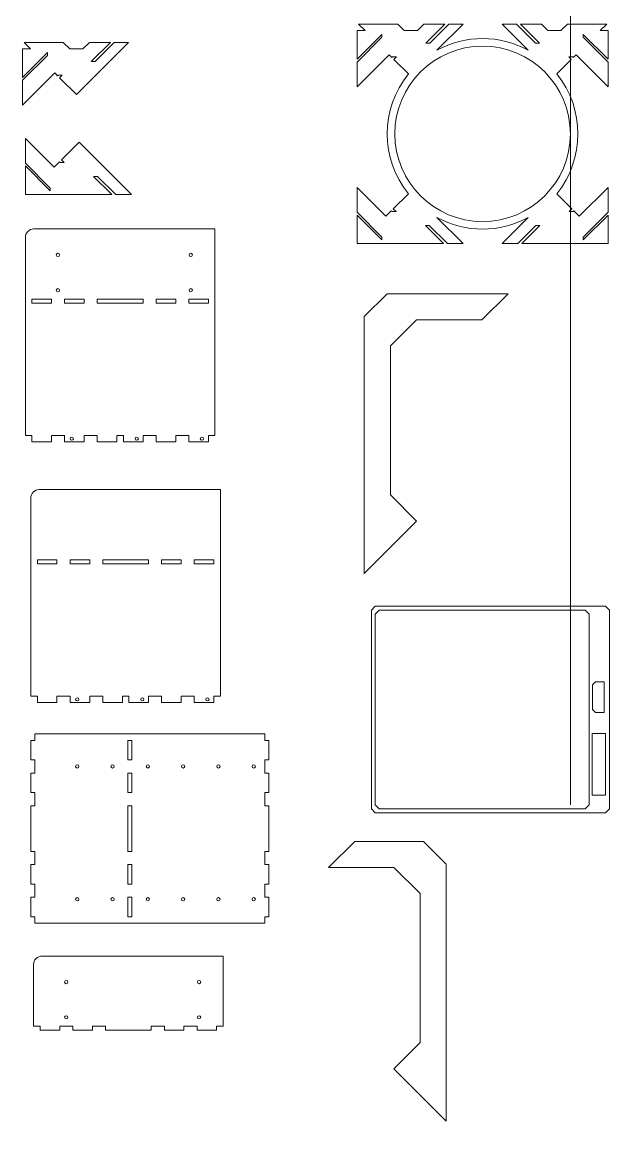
# Model space of a CAD drawing. Header units: millimetres. Extents: x -985 to 637, y -1289 to 2694.
# Drawn here: x -976 to -527, y -289 to 575 of the extents above; entities that cross this region are included whole.
import ezdxf

# ---------------------------------------------------------------- set-up
doc = ezdxf.new("R2010")
doc.units = ezdxf.units.MM
doc.header["$MEASUREMENT"] = 0

msp = doc.modelspace()

# ---------------------------------------------------------------- linework, layer by layer
at = {"color": 1, "lineweight": 0}
for points, knots in [([(-557.1218, 489.8284), (-557.1218, 526.8867), (-587.1634, 556.9283), (-624.2217, 556.9284), (-661.28, 556.9284), (-691.3217, 526.8868), (-691.3218, 489.8286), (-691.3219, 452.7703), (-661.2803, 422.7285), (-624.2221, 422.7284), (-587.1638, 422.7282), (-557.122, 452.7698), (-557.1218, 489.828), (-557.1122, 2268.6216), (-557.1218, -1288.97), (-557.1218, 489.8284)], [0, 0, 0, 0, 0.25, 0.25, 0.25, 0.5, 0.5, 0.5, 0.75, 0.75, 0.75, 1, 1, 1, 1.0004, 1.0004, 1.0004, 1.0004]), ([(-639.122, 405.828), (-639.122, 405.828), (-659.1162, 425.8222), (-659.1162, 425.8222), (-637.3548, 413.9638), (-611.0844, 413.9556), (-589.3274, 425.8222), (-589.3274, 425.8222), (-609.3216, 405.828), (-609.3216, 405.828), (-609.3216, 405.828), (-597.3406, 405.828), (-597.3406, 405.828), (-597.3406, 405.828), (-583.4485, 419.7201), (-583.4485, 419.7201), (-583.4485, 419.7201), (-580.4295, 419.7201), (-580.4295, 419.7201), (-580.4295, 419.7201), (-594.3216, 405.828), (-594.3216, 405.828), (-594.3216, 405.828), (-529.3216, 405.828), (-529.3216, 405.828), (-529.3216, 405.828), (-529.3219, 405.8284), (-529.3219, 405.8284), (-529.3219, 405.8284), (-528.2218, 405.8284), (-528.2218, 405.8284), (-528.2218, 405.8284), (-528.2218, 427.7487), (-528.2218, 427.7487), (-528.2218, 427.7487), (-547.2635, 408.7073), (-547.2635, 408.7073), (-547.2635, 408.7073), (-547.2635, 410.8283), (-547.2635, 410.8283), (-547.2635, 410.8283), (-528.2218, 429.87), (-528.2218, 429.87), (-528.2218, 429.87), (-528.2218, 448.8284), (-528.2218, 448.8284), (-528.2218, 448.8284), (-550.2719, 426.7783), (-550.2719, 426.7783), (-550.2719, 426.7783), (-554.4165, 430.9229), (-554.4165, 430.9229), (-554.4165, 430.9229), (-555.038, 430.3014), (-555.038, 430.3014), (-555.038, 430.3014), (-558.0376, 430.3014), (-558.0376, 430.3014), (-558.0376, 430.3014), (-555.9162, 432.4227), (-555.9162, 432.4227), (-555.9162, 432.4227), (-567.5127, 444.0191), (-567.5127, 444.0191), (-545.9249, 470.766), (-545.9028, 508.9081), (-567.5124, 535.6373), (-567.5124, 535.6373), (-556.4182, 546.7315), (-556.4182, 546.7315), (-556.4182, 546.7315), (-558.362, 548.6753), (-558.362, 548.6753), (-558.362, 548.6753), (-555.3624, 548.6753), (-555.3624, 548.6753), (-555.3624, 548.6753), (-554.9184, 548.2313), (-554.9184, 548.2313), (-554.9184, 548.2313), (-552.7716, 550.3782), (-552.7716, 550.3782), (-552.7716, 550.3782), (-528.2218, 525.8284), (-528.2218, 525.8284), (-528.2218, 525.8284), (-528.2218, 544.7868), (-528.2218, 544.7868), (-528.2218, 544.7868), (-547.2634, 563.8284), (-547.2634, 563.8284), (-547.2634, 563.8284), (-547.2634, 565.9494), (-547.2634, 565.9494), (-547.2634, 565.9494), (-528.2218, 546.9081), (-528.2218, 546.9081), (-528.2218, 546.9081), (-528.2218, 568.8284), (-528.2218, 568.8284), (-528.2218, 568.8284), (-534.3213, 568.8284), (-534.3213, 568.8284), (-534.3213, 568.8284), (-529.3216, 573.8282), (-529.3216, 573.8282), (-529.3216, 573.8282), (-559.3216, 573.8282), (-559.3216, 573.8282), (-559.3216, 573.8282), (-564.3213, 568.8284), (-564.3213, 568.8284), (-564.3213, 568.8284), (-571.2218, 568.8284), (-571.2218, 568.8284), (-571.2218, 568.8284), (-571.2216, 568.8282), (-571.2216, 568.8282), (-571.2216, 568.8282), (-574.3216, 568.8282), (-574.3216, 568.8282), (-574.3216, 568.8282), (-579.3216, 573.8282), (-579.3216, 573.8282), (-579.3216, 573.8282), (-595.3255, 573.8282), (-595.3255, 573.8282), (-595.3255, 573.8282), (-580.7539, 559.2566), (-580.7539, 559.2566), (-580.7539, 559.2566), (-583.7729, 559.2566), (-583.7729, 559.2566), (-583.7729, 559.2566), (-598.3445, 573.8282), (-598.3445, 573.8282), (-598.3445, 573.8282), (-609.3216, 573.8282), (-609.3216, 573.8282), (-609.3216, 573.8282), (-589.3286, 553.8352), (-589.3286, 553.8352), (-611.0894, 565.6928), (-637.3586, 565.7009), (-659.115, 553.8352), (-659.115, 553.8352), (-639.122, 573.8282), (-639.122, 573.8282), (-639.122, 573.8282), (-650.0991, 573.8282), (-650.0991, 573.8282), (-650.0991, 573.8282), (-664.6707, 559.2566), (-664.6707, 559.2566), (-664.6707, 559.2566), (-667.6897, 559.2566), (-667.6897, 559.2566), (-667.6897, 559.2566), (-653.1181, 573.8282), (-653.1181, 573.8282), (-653.1181, 573.8282), (-669.122, 573.8282), (-669.122, 573.8282), (-669.122, 573.8282), (-674.122, 568.8282), (-674.122, 568.8282), (-674.122, 568.8282), (-677.222, 568.8282), (-677.222, 568.8282), (-677.222, 568.8282), (-677.2218, 568.8284), (-677.2218, 568.8284), (-677.2218, 568.8284), (-684.1223, 568.8284), (-684.1223, 568.8284), (-684.1223, 568.8284), (-689.122, 573.8282), (-689.122, 573.8282), (-689.122, 573.8282), (-719.122, 573.8282), (-719.122, 573.8282), (-719.122, 573.8282), (-714.1223, 568.8284), (-714.1223, 568.8284), (-714.1223, 568.8284), (-720.2218, 568.8284), (-720.2218, 568.8284), (-720.2218, 568.8284), (-720.2218, 546.9081), (-720.2218, 546.9081), (-720.2218, 546.9081), (-701.1802, 565.9494), (-701.1802, 565.9494), (-701.1802, 565.9494), (-701.1802, 563.8284), (-701.1802, 563.8284), (-701.1802, 563.8284), (-720.2218, 544.7868), (-720.2218, 544.7868), (-720.2218, 544.7868), (-720.2218, 525.8284), (-720.2218, 525.8284), (-720.2218, 525.8284), (-695.672, 550.3782), (-695.672, 550.3782), (-695.672, 550.3782), (-693.5252, 548.2313), (-693.5252, 548.2313), (-693.5252, 548.2313), (-693.0812, 548.6753), (-693.0812, 548.6753), (-693.0812, 548.6753), (-690.0816, 548.6753), (-690.0816, 548.6753), (-690.0816, 548.6753), (-692.0254, 546.7315), (-692.0254, 546.7315), (-692.0254, 546.7315), (-680.9312, 535.6373), (-680.9312, 535.6373), (-702.5188, 508.8903), (-702.5407, 470.7482), (-680.9309, 444.0191), (-680.9309, 444.0191), (-692.5274, 432.4227), (-692.5274, 432.4227), (-692.5274, 432.4227), (-690.406, 430.3014), (-690.406, 430.3014), (-690.406, 430.3014), (-693.4056, 430.3014), (-693.4056, 430.3014), (-693.4056, 430.3014), (-694.0271, 430.9229), (-694.0271, 430.9229), (-694.0271, 430.9229), (-698.1717, 426.7783), (-698.1717, 426.7783), (-698.1717, 426.7783), (-720.2218, 448.8284), (-720.2218, 448.8284), (-720.2218, 448.8284), (-720.2218, 429.87), (-720.2218, 429.87), (-720.2218, 429.87), (-701.1801, 410.8283), (-701.1801, 410.8283), (-701.1801, 410.8283), (-701.1801, 408.7073), (-701.1801, 408.7073), (-701.1801, 408.7073), (-720.2218, 427.7487), (-720.2218, 427.7487), (-720.2218, 427.7487), (-720.2218, 405.8284), (-720.2218, 405.8284), (-720.2218, 405.8284), (-719.1217, 405.8284), (-719.1217, 405.8284), (-719.1217, 405.8284), (-719.122, 405.828), (-719.122, 405.828), (-719.122, 405.828), (-654.122, 405.828), (-654.122, 405.828), (-654.122, 405.828), (-668.0141, 419.7201), (-668.0141, 419.7201), (-668.0141, 419.7201), (-664.9951, 419.7201), (-664.9951, 419.7201), (-664.9951, 419.7201), (-651.103, 405.828), (-651.103, 405.828), (-651.103, 405.828), (-639.122, 405.828), (-639.122, 405.828)], [0, 0, 0, 0, 0.01086957, 0.01086957, 0.01086957, 0.02173913, 0.02173913, 0.02173913, 0.0326087, 0.0326087, 0.0326087, 0.04347826, 0.04347826, 0.04347826, 0.05434783, 0.05434783, 0.05434783, 0.06521739, 0.06521739, 0.06521739, 0.07608696, 0.07608696, 0.07608696, 0.08695652, 0.08695652, 0.08695652, 0.09782609, 0.09782609, 0.09782609, 0.10869565, 0.10869565, 0.10869565, 0.11956522, 0.11956522, 0.11956522, 0.13043478, 0.13043478, 0.13043478, 0.14130435, 0.14130435, 0.14130435, 0.15217391, 0.15217391, 0.15217391, 0.16304348, 0.16304348, 0.16304348, 0.17391304, 0.17391304, 0.17391304, 0.18478261, 0.18478261, 0.18478261, 0.19565217, 0.19565217, 0.19565217, 0.20652174, 0.20652174, 0.20652174, 0.2173913, 0.2173913, 0.2173913, 0.22826087, 0.22826087, 0.22826087, 0.23913043, 0.23913043, 0.23913043, 0.25, 0.25, 0.25, 0.26086957, 0.26086957, 0.26086957, 0.27173913, 0.27173913, 0.27173913, 0.2826087, 0.2826087, 0.2826087, 0.29347826, 0.29347826, 0.29347826, 0.30434783, 0.30434783, 0.30434783, 0.31521739, 0.31521739, 0.31521739, 0.32608696, 0.32608696, 0.32608696, 0.33695652, 0.33695652, 0.33695652, 0.34782609, 0.34782609, 0.34782609, 0.35869565, 0.35869565, 0.35869565, 0.36956522, 0.36956522, 0.36956522, 0.38043478, 0.38043478, 0.38043478, 0.39130435, 0.39130435, 0.39130435, 0.40217391, 0.40217391, 0.40217391, 0.41304348, 0.41304348, 0.41304348, 0.42391304, 0.42391304, 0.42391304, 0.43478261, 0.43478261, 0.43478261, 0.44565217, 0.44565217, 0.44565217, 0.45652174, 0.45652174, 0.45652174, 0.4673913, 0.4673913, 0.4673913, 0.47826087, 0.47826087, 0.47826087, 0.48913043, 0.48913043, 0.48913043, 0.5, 0.5, 0.5, 0.51086957, 0.51086957, 0.51086957, 0.52173913, 0.52173913, 0.52173913, 0.5326087, 0.5326087, 0.5326087, 0.54347826, 0.54347826, 0.54347826, 0.55434783, 0.55434783, 0.55434783, 0.56521739, 0.56521739, 0.56521739, 0.57608696, 0.57608696, 0.57608696, 0.58695652, 0.58695652, 0.58695652, 0.59782609, 0.59782609, 0.59782609, 0.60869565, 0.60869565, 0.60869565, 0.61956522, 0.61956522, 0.61956522, 0.63043478, 0.63043478, 0.63043478, 0.64130435, 0.64130435, 0.64130435, 0.65217391, 0.65217391, 0.65217391, 0.66304348, 0.66304348, 0.66304348, 0.67391304, 0.67391304, 0.67391304, 0.68478261, 0.68478261, 0.68478261, 0.69565217, 0.69565217, 0.69565217, 0.70652174, 0.70652174, 0.70652174, 0.7173913, 0.7173913, 0.7173913, 0.72826087, 0.72826087, 0.72826087, 0.73913043, 0.73913043, 0.73913043, 0.75, 0.75, 0.75, 0.76086957, 0.76086957, 0.76086957, 0.77173913, 0.77173913, 0.77173913, 0.7826087, 0.7826087, 0.7826087, 0.79347826, 0.79347826, 0.79347826, 0.80434783, 0.80434783, 0.80434783, 0.81521739, 0.81521739, 0.81521739, 0.82608696, 0.82608696, 0.82608696, 0.83695652, 0.83695652, 0.83695652, 0.84782609, 0.84782609, 0.84782609, 0.85869565, 0.85869565, 0.85869565, 0.86956522, 0.86956522, 0.86956522, 0.88043478, 0.88043478, 0.88043478, 0.89130435, 0.89130435, 0.89130435, 0.90217391, 0.90217391, 0.90217391, 0.91304348, 0.91304348, 0.91304348, 0.92391304, 0.92391304, 0.92391304, 0.93478261, 0.93478261, 0.93478261, 0.94565217, 0.94565217, 0.94565217, 0.95652174, 0.95652174, 0.95652174, 0.9673913, 0.9673913, 0.9673913, 0.97826087, 0.97826087, 0.97826087, 0.98913043, 0.98913043, 0.98913043, 1, 1, 1, 1]), ([(-924.8992, 559.8617), (-924.8992, 559.8617), (-929.8992, 554.8617), (-929.8992, 554.8617), (-929.8992, 554.8617), (-932.9992, 554.8617), (-932.9992, 554.8617), (-932.9992, 554.8617), (-932.999, 554.8619), (-932.999, 554.8619), (-932.999, 554.8619), (-939.8994, 554.8619), (-939.8994, 554.8619), (-939.8994, 554.8619), (-944.8992, 559.8617), (-944.8992, 559.8617), (-944.8992, 559.8617), (-974.8992, 559.8617), (-974.8992, 559.8617), (-974.8992, 559.8617), (-969.8994, 554.8619), (-969.8994, 554.8619), (-969.8994, 554.8619), (-975.999, 554.8619), (-975.999, 554.8619), (-975.999, 554.8619), (-975.999, 532.9416), (-975.999, 532.9416), (-975.999, 532.9416), (-956.9574, 551.9829), (-956.9574, 551.9829), (-956.9574, 551.9829), (-956.9574, 549.8619), (-956.9574, 549.8619), (-956.9574, 549.8619), (-975.999, 530.8203), (-975.999, 530.8203), (-975.999, 530.8203), (-975.999, 511.8619), (-975.999, 511.8619), (-975.999, 511.8619), (-951.4492, 536.4117), (-951.4492, 536.4117), (-951.4492, 536.4117), (-949.3023, 534.2648), (-949.3023, 534.2648), (-949.3023, 534.2648), (-948.8584, 534.7088), (-948.8584, 534.7088), (-948.8584, 534.7088), (-945.8588, 534.7088), (-945.8588, 534.7088), (-945.8588, 534.7088), (-947.8026, 532.765), (-947.8026, 532.765), (-947.8026, 532.765), (-934.8992, 519.8617), (-934.8992, 519.8617), (-934.8992, 519.8617), (-894.8992, 559.8617), (-894.8992, 559.8617), (-894.8992, 559.8617), (-905.8763, 559.8617), (-905.8763, 559.8617), (-905.8763, 559.8617), (-920.4478, 545.2901), (-920.4478, 545.2901), (-920.4478, 545.2901), (-923.4668, 545.2901), (-923.4668, 545.2901), (-923.4668, 545.2901), (-908.8953, 559.8617), (-908.8953, 559.8617), (-908.8953, 559.8617), (-924.8992, 559.8617), (-924.8992, 559.8617)], [0, 0, 0, 0, 0.04, 0.04, 0.04, 0.08, 0.08, 0.08, 0.12, 0.12, 0.12, 0.16, 0.16, 0.16, 0.2, 0.2, 0.2, 0.24, 0.24, 0.24, 0.28, 0.28, 0.28, 0.32, 0.32, 0.32, 0.36, 0.36, 0.36, 0.4, 0.4, 0.4, 0.44, 0.44, 0.44, 0.48, 0.48, 0.48, 0.52, 0.52, 0.52, 0.56, 0.56, 0.56, 0.6, 0.6, 0.6, 0.64, 0.64, 0.64, 0.68, 0.68, 0.68, 0.72, 0.72, 0.72, 0.76, 0.76, 0.76, 0.8, 0.8, 0.8, 0.84, 0.84, 0.84, 0.88, 0.88, 0.88, 0.92, 0.92, 0.92, 0.96, 0.96, 0.96, 1, 1, 1, 1]), ([(-954.8578, 446.2572), (-954.8578, 446.2572), (-973.8995, 465.2986), (-973.8995, 465.2986), (-973.8995, 465.2986), (-973.8995, 443.3783), (-973.8995, 443.3783), (-973.8995, 443.3783), (-972.7994, 443.3783), (-972.7994, 443.3783), (-972.7994, 443.3783), (-972.7997, 443.3779), (-972.7997, 443.3779), (-972.7997, 443.3779), (-907.7997, 443.3779), (-907.7997, 443.3779), (-907.7997, 443.3779), (-921.6918, 457.27), (-921.6918, 457.27), (-921.6918, 457.27), (-918.6728, 457.27), (-918.6728, 457.27), (-918.6728, 457.27), (-904.7807, 443.3779), (-904.7807, 443.3779), (-904.7807, 443.3779), (-892.7997, 443.3779), (-892.7997, 443.3779), (-892.7997, 443.3779), (-932.7997, 483.3779), (-932.7997, 483.3779), (-932.7997, 483.3779), (-946.205, 469.9726), (-946.205, 469.9726), (-946.205, 469.9726), (-944.0837, 467.8513), (-944.0837, 467.8513), (-944.0837, 467.8513), (-947.0833, 467.8513), (-947.0833, 467.8513), (-947.0833, 467.8513), (-947.7048, 468.4728), (-947.7048, 468.4728), (-947.7048, 468.4728), (-951.8494, 464.3282), (-951.8494, 464.3282), (-951.8494, 464.3282), (-973.8995, 486.3783), (-973.8995, 486.3783), (-973.8995, 486.3783), (-973.8995, 467.4199), (-973.8995, 467.4199), (-973.8995, 467.4199), (-954.8578, 448.3782), (-954.8578, 448.3782), (-954.8578, 448.3782), (-954.8578, 446.2572), (-954.8578, 446.2572)], [0, 0, 0, 0, 0.05263158, 0.05263158, 0.05263158, 0.10526316, 0.10526316, 0.10526316, 0.15789474, 0.15789474, 0.15789474, 0.21052632, 0.21052632, 0.21052632, 0.26315789, 0.26315789, 0.26315789, 0.31578947, 0.31578947, 0.31578947, 0.36842105, 0.36842105, 0.36842105, 0.42105263, 0.42105263, 0.42105263, 0.47368421, 0.47368421, 0.47368421, 0.52631579, 0.52631579, 0.52631579, 0.57894737, 0.57894737, 0.57894737, 0.63157895, 0.63157895, 0.63157895, 0.68421053, 0.68421053, 0.68421053, 0.73684211, 0.73684211, 0.73684211, 0.78947368, 0.78947368, 0.78947368, 0.84210526, 0.84210526, 0.84210526, 0.89473684, 0.89473684, 0.89473684, 0.94736842, 0.94736842, 0.94736842, 1, 1, 1, 1]), ([(-973.8995, 259.0938), (-973.8995, 259.0938), (-968.8995, 259.0938), (-968.8995, 259.0938), (-968.8995, 259.0938), (-968.8995, 254.0938), (-968.8995, 254.0938), (-968.8995, 254.0938), (-953.8995, 254.0938), (-953.8995, 254.0938), (-953.8995, 254.0938), (-953.8995, 259.0938), (-953.8995, 259.0938), (-953.8995, 259.0938), (-943.8995, 259.0938), (-943.8995, 259.0938), (-943.8995, 259.0938), (-943.8995, 254.0938), (-943.8995, 254.0938), (-943.8995, 254.0938), (-928.8995, 254.0938), (-928.8995, 254.0938), (-928.8995, 254.0938), (-928.8995, 259.0938), (-928.8995, 259.0938), (-928.8995, 259.0938), (-918.8995, 259.0938), (-918.8995, 259.0938), (-918.8995, 259.0938), (-918.8995, 254.0938), (-918.8995, 254.0938), (-918.8995, 254.0938), (-903.8995, 254.0938), (-903.8995, 254.0938), (-903.8995, 254.0938), (-903.8995, 259.0938), (-903.8995, 259.0938), (-903.8995, 259.0938), (-898.8995, 259.0938), (-898.8995, 259.0938), (-898.8995, 259.0938), (-898.8995, 254.0938), (-898.8995, 254.0938), (-898.8995, 254.0938), (-883.8995, 254.0938), (-883.8995, 254.0938), (-883.8995, 254.0938), (-883.8995, 259.0938), (-883.8995, 259.0938), (-883.8995, 259.0938), (-873.8995, 259.0938), (-873.8995, 259.0938), (-873.8995, 259.0938), (-873.8995, 254.0938), (-873.8995, 254.0938), (-873.8995, 254.0938), (-858.8995, 254.0938), (-858.8995, 254.0938), (-858.8995, 254.0938), (-858.8995, 259.0938), (-858.8995, 259.0938), (-858.8995, 259.0938), (-848.8995, 259.0938), (-848.8995, 259.0938), (-848.8995, 259.0938), (-848.8995, 254.0938), (-848.8995, 254.0938), (-848.8995, 254.0938), (-833.8995, 254.0938), (-833.8995, 254.0938), (-833.8995, 254.0938), (-833.8995, 259.0938), (-833.8995, 259.0938), (-833.8995, 259.0938), (-828.8995, 259.0938), (-828.8995, 259.0938), (-828.8995, 259.0938), (-828.8995, 417.0938), (-828.8995, 417.0938), (-828.8995, 417.0938), (-967.3995, 417.0938), (-967.3995, 417.0938), (-969.1245, 417.0927), (-970.7784, 416.4064), (-971.9974, 415.1859), (-973.2164, 413.9654), (-973.9006, 412.3188), (-973.8995, 410.5938), (-973.8995, 410.5938), (-973.8995, 259.0938), (-973.8995, 259.0938)], [0, 0, 0, 0, 0.03333333, 0.03333333, 0.03333333, 0.06666667, 0.06666667, 0.06666667, 0.1, 0.1, 0.1, 0.13333333, 0.13333333, 0.13333333, 0.16666667, 0.16666667, 0.16666667, 0.2, 0.2, 0.2, 0.23333333, 0.23333333, 0.23333333, 0.26666667, 0.26666667, 0.26666667, 0.3, 0.3, 0.3, 0.33333333, 0.33333333, 0.33333333, 0.36666667, 0.36666667, 0.36666667, 0.4, 0.4, 0.4, 0.43333333, 0.43333333, 0.43333333, 0.46666667, 0.46666667, 0.46666667, 0.5, 0.5, 0.5, 0.53333333, 0.53333333, 0.53333333, 0.56666667, 0.56666667, 0.56666667, 0.6, 0.6, 0.6, 0.63333333, 0.63333333, 0.63333333, 0.66666667, 0.66666667, 0.66666667, 0.7, 0.7, 0.7, 0.73333333, 0.73333333, 0.73333333, 0.76666667, 0.76666667, 0.76666667, 0.8, 0.8, 0.8, 0.83333333, 0.83333333, 0.83333333, 0.86666667, 0.86666667, 0.86666667, 0.9, 0.9, 0.9, 0.93333333, 0.93333333, 0.93333333, 0.96666667, 0.96666667, 0.96666667, 1, 1, 1, 1]), ([(-947.7057, 397.2259), (-947.7057, 397.9163), (-948.2653, 398.4759), (-948.9557, 398.4759), (-949.646, 398.4759), (-950.2057, 397.9163), (-950.2057, 397.2259), (-950.2057, 396.5356), (-949.646, 395.9759), (-948.9557, 395.9759), (-948.2653, 395.9759), (-947.7057, 396.5356), (-947.7057, 397.2259)], [0, 0, 0, 0, 0.25, 0.25, 0.25, 0.5, 0.5, 0.5, 0.75, 0.75, 0.75, 1, 1, 1, 1]), ([(-846.1057, 397.2259), (-846.1057, 397.9163), (-846.6653, 398.4759), (-847.3557, 398.4759), (-848.046, 398.4759), (-848.6057, 397.9163), (-848.6057, 397.2259), (-848.6057, 396.5356), (-848.046, 395.9759), (-847.3557, 395.9759), (-846.6653, 395.9759), (-846.1057, 396.5356), (-846.1057, 397.2259)], [0, 0, 0, 0, 0.25, 0.25, 0.25, 0.5, 0.5, 0.5, 0.75, 0.75, 0.75, 1, 1, 1, 1]), ([(-947.7057, 370.2259), (-947.7057, 370.9163), (-948.2653, 371.4759), (-948.9557, 371.4759), (-949.646, 371.4759), (-950.2057, 370.9163), (-950.2057, 370.2259), (-950.2057, 369.5356), (-949.646, 368.9759), (-948.9557, 368.9759), (-948.2653, 368.9759), (-947.7057, 369.5356), (-947.7057, 370.2259)], [0, 0, 0, 0, 0.25, 0.25, 0.25, 0.5, 0.5, 0.5, 0.75, 0.75, 0.75, 1, 1, 1, 1]), ([(-846.1057, 370.2259), (-846.1057, 370.9163), (-846.6653, 371.4759), (-847.3557, 371.4759), (-848.046, 371.4759), (-848.6057, 370.9163), (-848.6057, 370.2259), (-848.6057, 369.5356), (-848.046, 368.9759), (-847.3557, 368.9759), (-846.6653, 368.9759), (-846.1057, 369.5356), (-846.1057, 370.2259)], [0, 0, 0, 0, 0.25, 0.25, 0.25, 0.5, 0.5, 0.5, 0.75, 0.75, 0.75, 1, 1, 1, 1]), ([(-968.8995, 360.3938), (-968.8995, 360.3938), (-968.8995, 363.3938), (-968.8995, 363.3938), (-968.8995, 363.3938), (-953.8995, 363.3938), (-953.8995, 363.3938), (-953.8995, 363.3938), (-953.8995, 360.3938), (-953.8995, 360.3938), (-953.8995, 360.3938), (-968.8995, 360.3938), (-968.8995, 360.3938)], [0, 0, 0, 0, 0.25, 0.25, 0.25, 0.5, 0.5, 0.5, 0.75, 0.75, 0.75, 1, 1, 1, 1]), ([(-943.8995, 360.3938), (-943.8995, 360.3938), (-943.8995, 363.3938), (-943.8995, 363.3938), (-943.8995, 363.3938), (-928.8995, 363.3938), (-928.8995, 363.3938), (-928.8995, 363.3938), (-928.8995, 360.3938), (-928.8995, 360.3938), (-928.8995, 360.3938), (-943.8995, 360.3938), (-943.8995, 360.3938)], [0, 0, 0, 0, 0.25, 0.25, 0.25, 0.5, 0.5, 0.5, 0.75, 0.75, 0.75, 1, 1, 1, 1]), ([(-918.8995, 360.3938), (-918.8995, 360.3938), (-918.8995, 363.3938), (-918.8995, 363.3938), (-918.8995, 363.3938), (-883.8995, 363.3938), (-883.8995, 363.3938), (-883.8995, 363.3938), (-883.8995, 360.3938), (-883.8995, 360.3938), (-883.8995, 360.3938), (-918.8995, 360.3938), (-918.8995, 360.3938)], [0, 0, 0, 0, 0.25, 0.25, 0.25, 0.5, 0.5, 0.5, 0.75, 0.75, 0.75, 1, 1, 1, 1]), ([(-873.8995, 360.3938), (-873.8995, 360.3938), (-873.8995, 363.3938), (-873.8995, 363.3938), (-873.8995, 363.3938), (-858.8995, 363.3938), (-858.8995, 363.3938), (-858.8995, 363.3938), (-858.8995, 360.3938), (-858.8995, 360.3938), (-858.8995, 360.3938), (-873.8995, 360.3938), (-873.8995, 360.3938)], [0, 0, 0, 0, 0.25, 0.25, 0.25, 0.5, 0.5, 0.5, 0.75, 0.75, 0.75, 1, 1, 1, 1]), ([(-848.8995, 360.3938), (-848.8995, 360.3938), (-848.8995, 363.3938), (-848.8995, 363.3938), (-848.8995, 363.3938), (-833.8995, 363.3938), (-833.8995, 363.3938), (-833.8995, 363.3938), (-833.8995, 360.3938), (-833.8995, 360.3938), (-833.8995, 360.3938), (-848.8995, 360.3938), (-848.8995, 360.3938)], [0, 0, 0, 0, 0.25, 0.25, 0.25, 0.5, 0.5, 0.5, 0.75, 0.75, 0.75, 1, 1, 1, 1]), ([(-674.7447, 347.5266), (-674.7447, 347.5266), (-624.7447, 347.5266), (-624.7447, 347.5266), (-624.7447, 347.5266), (-604.7447, 367.5266), (-604.7447, 367.5266), (-604.7447, 367.5266), (-697.2447, 367.5266), (-697.2447, 367.5266), (-697.2447, 367.5266), (-714.7447, 350.0266), (-714.7447, 350.0266), (-714.7447, 350.0266), (-714.7447, 153.5266), (-714.7447, 153.5266), (-714.7447, 153.5266), (-674.7447, 193.5266), (-674.7447, 193.5266), (-674.7447, 193.5266), (-694.7447, 213.5266), (-694.7447, 213.5266), (-694.7447, 213.5266), (-694.7447, 327.5266), (-694.7447, 327.5266), (-694.7447, 327.5266), (-674.7447, 347.5266), (-674.7447, 347.5266)], [0, 0, 0, 0, 0.11111111, 0.11111111, 0.11111111, 0.22222222, 0.22222222, 0.22222222, 0.33333333, 0.33333333, 0.33333333, 0.44444444, 0.44444444, 0.44444444, 0.55555556, 0.55555556, 0.55555556, 0.66666667, 0.66666667, 0.66666667, 0.77777778, 0.77777778, 0.77777778, 0.88888889, 0.88888889, 0.88888889, 1, 1, 1, 1]), ([(-937.1495, 256.5938), (-937.1495, 257.2842), (-937.7091, 257.8438), (-938.3995, 257.8438), (-939.0899, 257.8438), (-939.6495, 257.2842), (-939.6495, 256.5938), (-939.6495, 255.9034), (-939.0899, 255.3438), (-938.3995, 255.3438), (-937.7091, 255.3438), (-937.1495, 255.9034), (-937.1495, 256.5938)], [0, 0, 0, 0, 0.25, 0.25, 0.25, 0.5, 0.5, 0.5, 0.75, 0.75, 0.75, 1, 1, 1, 1]), ([(-887.3995, 256.5938), (-887.3995, 257.2842), (-887.9591, 257.8438), (-888.6495, 257.8438), (-889.3399, 257.8438), (-889.8995, 257.2842), (-889.8995, 256.5938), (-889.8995, 255.9034), (-889.3399, 255.3438), (-888.6495, 255.3438), (-887.9591, 255.3438), (-887.3995, 255.9034), (-887.3995, 256.5938)], [0, 0, 0, 0, 0.25, 0.25, 0.25, 0.5, 0.5, 0.5, 0.75, 0.75, 0.75, 1, 1, 1, 1]), ([(-837.6495, 256.5938), (-837.6495, 257.2842), (-838.2091, 257.8438), (-838.8995, 257.8438), (-839.5899, 257.8438), (-840.1495, 257.2842), (-840.1495, 256.5938), (-840.1495, 255.9034), (-839.5899, 255.3438), (-838.8995, 255.3438), (-838.2091, 255.3438), (-837.6495, 255.9034), (-837.6495, 256.5938)], [0, 0, 0, 0, 0.25, 0.25, 0.25, 0.5, 0.5, 0.5, 0.75, 0.75, 0.75, 1, 1, 1, 1]), ([(-964.7004, 59.6386), (-964.7004, 59.6386), (-964.7004, 54.6386), (-964.7004, 54.6386), (-964.7004, 54.6386), (-949.7004, 54.6386), (-949.7004, 54.6386), (-949.7004, 54.6386), (-949.7004, 59.6386), (-949.7004, 59.6386), (-949.7004, 59.6386), (-939.7004, 59.6386), (-939.7004, 59.6386), (-939.7004, 59.6386), (-939.7004, 54.6386), (-939.7004, 54.6386), (-939.7004, 54.6386), (-924.7004, 54.6386), (-924.7004, 54.6386), (-924.7004, 54.6386), (-924.7004, 59.6386), (-924.7004, 59.6386), (-924.7004, 59.6386), (-914.7004, 59.6386), (-914.7004, 59.6386), (-914.7004, 59.6386), (-914.7004, 54.6386), (-914.7004, 54.6386), (-914.7004, 54.6386), (-899.7004, 54.6386), (-899.7004, 54.6386), (-899.7004, 54.6386), (-899.7004, 59.6386), (-899.7004, 59.6386), (-899.7004, 59.6386), (-894.7004, 59.6386), (-894.7004, 59.6386), (-894.7004, 59.6386), (-894.7004, 54.6386), (-894.7004, 54.6386), (-894.7004, 54.6386), (-879.7004, 54.6386), (-879.7004, 54.6386), (-879.7004, 54.6386), (-879.7004, 59.6386), (-879.7004, 59.6386), (-879.7004, 59.6386), (-869.7004, 59.6386), (-869.7004, 59.6386), (-869.7004, 59.6386), (-869.7004, 54.6386), (-869.7004, 54.6386), (-869.7004, 54.6386), (-854.7004, 54.6386), (-854.7004, 54.6386), (-854.7004, 54.6386), (-854.7004, 59.6386), (-854.7004, 59.6386), (-854.7004, 59.6386), (-844.7004, 59.6386), (-844.7004, 59.6386), (-844.7004, 59.6386), (-844.7004, 54.6386), (-844.7004, 54.6386), (-844.7004, 54.6386), (-829.7004, 54.6386), (-829.7004, 54.6386), (-829.7004, 54.6386), (-829.7004, 59.6386), (-829.7004, 59.6386), (-829.7004, 59.6386), (-824.7004, 59.6386), (-824.7004, 59.6386), (-824.7004, 59.6386), (-824.7004, 217.6386), (-824.7004, 217.6386), (-824.7004, 217.6386), (-963.2004, 217.6386), (-963.2004, 217.6386), (-964.9254, 217.6375), (-966.5793, 216.9512), (-967.7983, 215.7307), (-969.0173, 214.5102), (-969.7015, 212.8636), (-969.7004, 211.1386), (-969.7004, 211.1386), (-969.7004, 59.6386), (-969.7004, 59.6386), (-969.7004, 59.6386), (-964.7004, 59.6386), (-964.7004, 59.6386)], [0, 0, 0, 0, 0.03333333, 0.03333333, 0.03333333, 0.06666667, 0.06666667, 0.06666667, 0.1, 0.1, 0.1, 0.13333333, 0.13333333, 0.13333333, 0.16666667, 0.16666667, 0.16666667, 0.2, 0.2, 0.2, 0.23333333, 0.23333333, 0.23333333, 0.26666667, 0.26666667, 0.26666667, 0.3, 0.3, 0.3, 0.33333333, 0.33333333, 0.33333333, 0.36666667, 0.36666667, 0.36666667, 0.4, 0.4, 0.4, 0.43333333, 0.43333333, 0.43333333, 0.46666667, 0.46666667, 0.46666667, 0.5, 0.5, 0.5, 0.53333333, 0.53333333, 0.53333333, 0.56666667, 0.56666667, 0.56666667, 0.6, 0.6, 0.6, 0.63333333, 0.63333333, 0.63333333, 0.66666667, 0.66666667, 0.66666667, 0.7, 0.7, 0.7, 0.73333333, 0.73333333, 0.73333333, 0.76666667, 0.76666667, 0.76666667, 0.8, 0.8, 0.8, 0.83333333, 0.83333333, 0.83333333, 0.86666667, 0.86666667, 0.86666667, 0.9, 0.9, 0.9, 0.93333333, 0.93333333, 0.93333333, 0.96666667, 0.96666667, 0.96666667, 1, 1, 1, 1]), ([(-964.7004, 160.9386), (-964.7004, 160.9386), (-964.7004, 163.9386), (-964.7004, 163.9386), (-964.7004, 163.9386), (-949.7004, 163.9386), (-949.7004, 163.9386), (-949.7004, 163.9386), (-949.7004, 160.9386), (-949.7004, 160.9386), (-949.7004, 160.9386), (-964.7004, 160.9386), (-964.7004, 160.9386)], [0, 0, 0, 0, 0.25, 0.25, 0.25, 0.5, 0.5, 0.5, 0.75, 0.75, 0.75, 1, 1, 1, 1]), ([(-939.7004, 160.9386), (-939.7004, 160.9386), (-939.7004, 163.9386), (-939.7004, 163.9386), (-939.7004, 163.9386), (-924.7004, 163.9386), (-924.7004, 163.9386), (-924.7004, 163.9386), (-924.7004, 160.9386), (-924.7004, 160.9386), (-924.7004, 160.9386), (-939.7004, 160.9386), (-939.7004, 160.9386)], [0, 0, 0, 0, 0.25, 0.25, 0.25, 0.5, 0.5, 0.5, 0.75, 0.75, 0.75, 1, 1, 1, 1]), ([(-914.7004, 160.9386), (-914.7004, 160.9386), (-914.7004, 163.9386), (-914.7004, 163.9386), (-914.7004, 163.9386), (-879.7004, 163.9386), (-879.7004, 163.9386), (-879.7004, 163.9386), (-879.7004, 160.9386), (-879.7004, 160.9386), (-879.7004, 160.9386), (-914.7004, 160.9386), (-914.7004, 160.9386)], [0, 0, 0, 0, 0.25, 0.25, 0.25, 0.5, 0.5, 0.5, 0.75, 0.75, 0.75, 1, 1, 1, 1]), ([(-854.7004, 163.9386), (-854.7004, 163.9386), (-854.7004, 160.9386), (-854.7004, 160.9386), (-854.7004, 160.9386), (-869.7004, 160.9386), (-869.7004, 160.9386), (-869.7004, 160.9386), (-869.7004, 163.9386), (-869.7004, 163.9386), (-869.7004, 163.9386), (-854.7004, 163.9386), (-854.7004, 163.9386)], [0, 0, 0, 0, 0.25, 0.25, 0.25, 0.5, 0.5, 0.5, 0.75, 0.75, 0.75, 1, 1, 1, 1]), ([(-829.7004, 163.9386), (-829.7004, 163.9386), (-829.7004, 160.9386), (-829.7004, 160.9386), (-829.7004, 160.9386), (-844.7004, 160.9386), (-844.7004, 160.9386), (-844.7004, 160.9386), (-844.7004, 163.9386), (-844.7004, 163.9386), (-844.7004, 163.9386), (-829.7004, 163.9386), (-829.7004, 163.9386)], [0, 0, 0, 0, 0.25, 0.25, 0.25, 0.5, 0.5, 0.5, 0.75, 0.75, 0.75, 1, 1, 1, 1]), ([(-530.2677, 128.3629), (-530.2677, 128.3629), (-706.2677, 128.3629), (-706.2677, 128.3629), (-706.2677, 128.3629), (-709.2677, 125.3629), (-709.2677, 125.3629), (-709.2677, 125.3629), (-709.2677, -26.6371), (-709.2677, -26.6371), (-709.2677, -26.6371), (-706.2677, -29.6371), (-706.2677, -29.6371), (-706.2677, -29.6371), (-530.2677, -29.6371), (-530.2677, -29.6371), (-530.2677, -29.6371), (-527.2677, -26.6371), (-527.2677, -26.6371), (-527.2677, -26.6371), (-527.2677, 125.3629), (-527.2677, 125.3629), (-527.2677, 125.3629), (-530.2677, 128.3629), (-530.2677, 128.3629)], [0, 0, 0, 0, 0.125, 0.125, 0.125, 0.25, 0.25, 0.25, 0.375, 0.375, 0.375, 0.5, 0.5, 0.5, 0.625, 0.625, 0.625, 0.75, 0.75, 0.75, 0.875, 0.875, 0.875, 1, 1, 1, 1]), ([(-706.2677, -23.6371), (-706.2677, -23.6371), (-706.2677, 122.3629), (-706.2677, 122.3629), (-706.2677, 122.3629), (-703.2677, 125.3629), (-703.2677, 125.3629), (-703.2677, 125.3629), (-545.8005, 125.3629), (-545.8005, 125.3629), (-545.8005, 125.3629), (-542.8005, 122.3629), (-542.8005, 122.3629), (-542.8005, 122.3629), (-542.8005, -23.6371), (-542.8005, -23.6371), (-542.8005, -23.6371), (-545.8005, -26.6371), (-545.8005, -26.6371), (-545.8005, -26.6371), (-703.2677, -26.6371), (-703.2677, -26.6371), (-703.2677, -26.6371), (-706.2677, -23.6371), (-706.2677, -23.6371)], [0, 0, 0, 0, 0.125, 0.125, 0.125, 0.25, 0.25, 0.25, 0.375, 0.375, 0.375, 0.5, 0.5, 0.5, 0.625, 0.625, 0.625, 0.75, 0.75, 0.75, 0.875, 0.875, 0.875, 1, 1, 1, 1]), ([(-537.8457, 47.0532), (-537.8457, 47.0532), (-540.0908, 49.2982), (-540.0908, 49.2982), (-540.0908, 49.2982), (-540.0908, 68.2481), (-540.0908, 68.2481), (-540.0908, 68.2481), (-537.8457, 70.4932), (-537.8457, 70.4932), (-537.8457, 70.4932), (-531.3908, 70.4932), (-531.3908, 70.4932), (-531.3908, 70.4932), (-531.3908, 47.0532), (-531.3908, 47.0532), (-531.3908, 47.0532), (-537.8457, 47.0532), (-537.8457, 47.0532)], [0, 0, 0, 0, 0.16666667, 0.16666667, 0.16666667, 0.33333333, 0.33333333, 0.33333333, 0.5, 0.5, 0.5, 0.66666667, 0.66666667, 0.66666667, 0.83333333, 0.83333333, 0.83333333, 1, 1, 1, 1]), ([(-932.9504, 57.1386), (-932.9504, 57.829), (-933.51, 58.3886), (-934.2004, 58.3886), (-934.8908, 58.3886), (-935.4504, 57.829), (-935.4504, 57.1386), (-935.4504, 56.4482), (-934.8908, 55.8886), (-934.2004, 55.8886), (-933.51, 55.8886), (-932.9504, 56.4482), (-932.9504, 57.1386)], [0, 0, 0, 0, 0.25, 0.25, 0.25, 0.5, 0.5, 0.5, 0.75, 0.75, 0.75, 1, 1, 1, 1]), ([(-883.2004, 57.1386), (-883.2004, 57.829), (-883.76, 58.3886), (-884.4504, 58.3886), (-885.1408, 58.3886), (-885.7004, 57.829), (-885.7004, 57.1386), (-885.7004, 56.4482), (-885.1408, 55.8886), (-884.4504, 55.8886), (-883.76, 55.8886), (-883.2004, 56.4482), (-883.2004, 57.1386)], [0, 0, 0, 0, 0.25, 0.25, 0.25, 0.5, 0.5, 0.5, 0.75, 0.75, 0.75, 1, 1, 1, 1]), ([(-833.4504, 57.1386), (-833.4504, 57.829), (-834.01, 58.3886), (-834.7004, 58.3886), (-835.3908, 58.3886), (-835.9504, 57.829), (-835.9504, 57.1386), (-835.9504, 56.4482), (-835.3908, 55.8886), (-834.7004, 55.8886), (-834.01, 55.8886), (-833.4504, 56.4482), (-833.4504, 57.1386)], [0, 0, 0, 0, 0.25, 0.25, 0.25, 0.5, 0.5, 0.5, 0.75, 0.75, 0.75, 1, 1, 1, 1]), ([(-787.7004, 25.7806), (-787.7004, 25.7806), (-790.7004, 25.7806), (-790.7004, 25.7806), (-790.7004, 25.7806), (-790.7004, 30.7806), (-790.7004, 30.7806), (-790.7004, 30.7806), (-966.7004, 30.7806), (-966.7004, 30.7806), (-966.7004, 30.7806), (-966.7004, 25.7806), (-966.7004, 25.7806), (-966.7004, 25.7806), (-969.7004, 25.7806), (-969.7004, 25.7806), (-969.7004, 25.7806), (-969.7004, 10.7806), (-969.7004, 10.7806), (-969.7004, 10.7806), (-966.7004, 10.7806), (-966.7004, 10.7806), (-966.7004, 10.7806), (-966.7004, 0.7806), (-966.7004, 0.7806), (-966.7004, 0.7806), (-969.7004, 0.7806), (-969.7004, 0.7806), (-969.7004, 0.7806), (-969.7004, -14.2194), (-969.7004, -14.2194), (-969.7004, -14.2194), (-966.7004, -14.2194), (-966.7004, -14.2194), (-966.7004, -14.2194), (-966.7004, -24.2194), (-966.7004, -24.2194), (-966.7004, -24.2194), (-969.7004, -24.2194), (-969.7004, -24.2194), (-969.7004, -24.2194), (-969.7004, -59.2194), (-969.7004, -59.2194), (-969.7004, -59.2194), (-966.7004, -59.2194), (-966.7004, -59.2194), (-966.7004, -59.2194), (-966.7004, -69.2194), (-966.7004, -69.2194), (-966.7004, -69.2194), (-969.7004, -69.2194), (-969.7004, -69.2194), (-969.7004, -69.2194), (-969.7004, -84.2194), (-969.7004, -84.2194), (-969.7004, -84.2194), (-966.7004, -84.2194), (-966.7004, -84.2194), (-966.7004, -84.2194), (-966.7004, -94.2194), (-966.7004, -94.2194), (-966.7004, -94.2194), (-969.7004, -94.2194), (-969.7004, -94.2194), (-969.7004, -94.2194), (-969.7004, -109.2194), (-969.7004, -109.2194), (-969.7004, -109.2194), (-966.7004, -109.2194), (-966.7004, -109.2194), (-966.7004, -109.2194), (-966.7004, -114.2194), (-966.7004, -114.2194), (-966.7004, -114.2194), (-790.7004, -114.2194), (-790.7004, -114.2194), (-790.7004, -114.2194), (-790.7004, -109.2194), (-790.7004, -109.2194), (-790.7004, -109.2194), (-787.7004, -109.2194), (-787.7004, -109.2194), (-787.7004, -109.2194), (-787.7004, -94.2194), (-787.7004, -94.2194), (-787.7004, -94.2194), (-790.7004, -94.2194), (-790.7004, -94.2194), (-790.7004, -94.2194), (-790.7004, -84.2194), (-790.7004, -84.2194), (-790.7004, -84.2194), (-787.7004, -84.2194), (-787.7004, -84.2194), (-787.7004, -84.2194), (-787.7004, -69.2194), (-787.7004, -69.2194), (-787.7004, -69.2194), (-790.7004, -69.2194), (-790.7004, -69.2194), (-790.7004, -69.2194), (-790.7004, -59.2194), (-790.7004, -59.2194), (-790.7004, -59.2194), (-787.7004, -59.2194), (-787.7004, -59.2194), (-787.7004, -59.2194), (-787.7004, -24.2194), (-787.7004, -24.2194), (-787.7004, -24.2194), (-790.7004, -24.2194), (-790.7004, -24.2194), (-790.7004, -24.2194), (-790.7004, -14.2194), (-790.7004, -14.2194), (-790.7004, -14.2194), (-787.7004, -14.2194), (-787.7004, -14.2194), (-787.7004, -14.2194), (-787.7004, 0.7806), (-787.7004, 0.7806), (-787.7004, 0.7806), (-790.7004, 0.7806), (-790.7004, 0.7806), (-790.7004, 0.7806), (-790.7004, 10.7806), (-790.7004, 10.7806), (-790.7004, 10.7806), (-787.7004, 10.7806), (-787.7004, 10.7806), (-787.7004, 10.7806), (-787.7004, 25.7806), (-787.7004, 25.7806)], [0, 0, 0, 0, 0.02272727, 0.02272727, 0.02272727, 0.04545455, 0.04545455, 0.04545455, 0.06818182, 0.06818182, 0.06818182, 0.09090909, 0.09090909, 0.09090909, 0.11363636, 0.11363636, 0.11363636, 0.13636364, 0.13636364, 0.13636364, 0.15909091, 0.15909091, 0.15909091, 0.18181818, 0.18181818, 0.18181818, 0.20454545, 0.20454545, 0.20454545, 0.22727273, 0.22727273, 0.22727273, 0.25, 0.25, 0.25, 0.27272727, 0.27272727, 0.27272727, 0.29545455, 0.29545455, 0.29545455, 0.31818182, 0.31818182, 0.31818182, 0.34090909, 0.34090909, 0.34090909, 0.36363636, 0.36363636, 0.36363636, 0.38636364, 0.38636364, 0.38636364, 0.40909091, 0.40909091, 0.40909091, 0.43181818, 0.43181818, 0.43181818, 0.45454545, 0.45454545, 0.45454545, 0.47727273, 0.47727273, 0.47727273, 0.5, 0.5, 0.5, 0.52272727, 0.52272727, 0.52272727, 0.54545455, 0.54545455, 0.54545455, 0.56818182, 0.56818182, 0.56818182, 0.59090909, 0.59090909, 0.59090909, 0.61363636, 0.61363636, 0.61363636, 0.63636364, 0.63636364, 0.63636364, 0.65909091, 0.65909091, 0.65909091, 0.68181818, 0.68181818, 0.68181818, 0.70454545, 0.70454545, 0.70454545, 0.72727273, 0.72727273, 0.72727273, 0.75, 0.75, 0.75, 0.77272727, 0.77272727, 0.77272727, 0.79545455, 0.79545455, 0.79545455, 0.81818182, 0.81818182, 0.81818182, 0.84090909, 0.84090909, 0.84090909, 0.86363636, 0.86363636, 0.86363636, 0.88636364, 0.88636364, 0.88636364, 0.90909091, 0.90909091, 0.90909091, 0.93181818, 0.93181818, 0.93181818, 0.95454545, 0.95454545, 0.95454545, 0.97727273, 0.97727273, 0.97727273, 1, 1, 1, 1]), ([(-540.5788, 30.9892), (-540.5788, 30.9892), (-530.2677, 30.9892), (-530.2677, 30.9892), (-530.2677, 30.9892), (-530.2677, -16.2527), (-530.2677, -16.2527), (-530.2677, -16.2527), (-540.5788, -16.2527), (-540.5788, -16.2527), (-540.5788, -16.2527), (-540.5788, 30.9892), (-540.5788, 30.9892)], [0, 0, 0, 0, 0.25, 0.25, 0.25, 0.5, 0.5, 0.5, 0.75, 0.75, 0.75, 1, 1, 1, 1]), ([(-892.4004, 25.7806), (-892.4004, 25.7806), (-892.4004, 10.7806), (-892.4004, 10.7806), (-892.4004, 10.7806), (-895.4004, 10.7806), (-895.4004, 10.7806), (-895.4004, 10.7806), (-895.4004, 25.7806), (-895.4004, 25.7806), (-895.4004, 25.7806), (-892.4004, 25.7806), (-892.4004, 25.7806)], [0, 0, 0, 0, 0.25, 0.25, 0.25, 0.5, 0.5, 0.5, 0.75, 0.75, 0.75, 1, 1, 1, 1]), ([(-932.9731, 5.8368), (-932.9731, 6.5271), (-933.5327, 7.0868), (-934.2231, 7.0868), (-934.9134, 7.0868), (-935.4731, 6.5271), (-935.4731, 5.8368), (-935.4731, 5.1464), (-934.9134, 4.5868), (-934.2231, 4.5868), (-933.5327, 4.5868), (-932.9731, 5.1464), (-932.9731, 5.8368)], [0, 0, 0, 0, 0.25, 0.25, 0.25, 0.5, 0.5, 0.5, 0.75, 0.75, 0.75, 1, 1, 1, 1]), ([(-905.9731, 5.8368), (-905.9731, 6.5271), (-906.5327, 7.0868), (-907.2231, 7.0868), (-907.9134, 7.0868), (-908.4731, 6.5271), (-908.4731, 5.8368), (-908.4731, 5.1464), (-907.9134, 4.5868), (-907.2231, 4.5868), (-906.5327, 4.5868), (-905.9731, 5.1464), (-905.9731, 5.8368)], [0, 0, 0, 0, 0.25, 0.25, 0.25, 0.5, 0.5, 0.5, 0.75, 0.75, 0.75, 1, 1, 1, 1]), ([(-892.4004, 0.7806), (-892.4004, 0.7806), (-892.4004, -14.2194), (-892.4004, -14.2194), (-892.4004, -14.2194), (-895.4004, -14.2194), (-895.4004, -14.2194), (-895.4004, -14.2194), (-895.4004, 0.7806), (-895.4004, 0.7806), (-895.4004, 0.7806), (-892.4004, 0.7806), (-892.4004, 0.7806)], [0, 0, 0, 0, 0.25, 0.25, 0.25, 0.5, 0.5, 0.5, 0.75, 0.75, 0.75, 1, 1, 1, 1]), ([(-878.9731, 5.8368), (-878.9731, 6.5271), (-879.5327, 7.0868), (-880.2231, 7.0868), (-880.9134, 7.0868), (-881.4731, 6.5271), (-881.4731, 5.8368), (-881.4731, 5.1464), (-880.9134, 4.5868), (-880.2231, 4.5868), (-879.5327, 4.5868), (-878.9731, 5.1464), (-878.9731, 5.8368)], [0, 0, 0, 0, 0.25, 0.25, 0.25, 0.5, 0.5, 0.5, 0.75, 0.75, 0.75, 1, 1, 1, 1]), ([(-851.9731, 5.8368), (-851.9731, 6.5271), (-852.5327, 7.0868), (-853.2231, 7.0868), (-853.9134, 7.0868), (-854.4731, 6.5271), (-854.4731, 5.8368), (-854.4731, 5.1464), (-853.9134, 4.5868), (-853.2231, 4.5868), (-852.5327, 4.5868), (-851.9731, 5.1464), (-851.9731, 5.8368)], [0, 0, 0, 0, 0.25, 0.25, 0.25, 0.5, 0.5, 0.5, 0.75, 0.75, 0.75, 1, 1, 1, 1]), ([(-824.9731, 5.8368), (-824.9731, 6.5271), (-825.5327, 7.0868), (-826.2231, 7.0868), (-826.9134, 7.0868), (-827.4731, 6.5271), (-827.4731, 5.8368), (-827.4731, 5.1464), (-826.9134, 4.5868), (-826.2231, 4.5868), (-825.5327, 4.5868), (-824.9731, 5.1464), (-824.9731, 5.8368)], [0, 0, 0, 0, 0.25, 0.25, 0.25, 0.5, 0.5, 0.5, 0.75, 0.75, 0.75, 1, 1, 1, 1]), ([(-797.9731, 5.8368), (-797.9731, 6.5271), (-798.5327, 7.0868), (-799.2231, 7.0868), (-799.9134, 7.0868), (-800.4731, 6.5271), (-800.4731, 5.8368), (-800.4731, 5.1464), (-799.9134, 4.5868), (-799.2231, 4.5868), (-798.5327, 4.5868), (-797.9731, 5.1464), (-797.9731, 5.8368)], [0, 0, 0, 0, 0.25, 0.25, 0.25, 0.5, 0.5, 0.5, 0.75, 0.75, 0.75, 1, 1, 1, 1]), ([(-892.4004, -24.2194), (-892.4004, -24.2194), (-892.4004, -59.2194), (-892.4004, -59.2194), (-892.4004, -59.2194), (-895.4004, -59.2194), (-895.4004, -59.2194), (-895.4004, -59.2194), (-895.4004, -24.2194), (-895.4004, -24.2194), (-895.4004, -24.2194), (-892.4004, -24.2194), (-892.4004, -24.2194)], [0, 0, 0, 0, 0.25, 0.25, 0.25, 0.5, 0.5, 0.5, 0.75, 0.75, 0.75, 1, 1, 1, 1]), ([(-669.553, -51.5084), (-669.553, -51.5084), (-722.053, -51.5084), (-722.053, -51.5084), (-722.053, -51.5084), (-742.053, -71.5084), (-742.053, -71.5084), (-742.053, -71.5084), (-692.053, -71.5084), (-692.053, -71.5084), (-692.053, -71.5084), (-672.053, -91.5084), (-672.053, -91.5084), (-672.053, -91.5084), (-672.053, -205.5084), (-672.053, -205.5084), (-672.053, -205.5084), (-692.053, -225.5084), (-692.053, -225.5084), (-692.053, -225.5084), (-652.053, -265.5084), (-652.053, -265.5084), (-652.053, -265.5084), (-652.053, -69.0084), (-652.053, -69.0084), (-652.053, -69.0084), (-669.553, -51.5084), (-669.553, -51.5084)], [0, 0, 0, 0, 0.11111111, 0.11111111, 0.11111111, 0.22222222, 0.22222222, 0.22222222, 0.33333333, 0.33333333, 0.33333333, 0.44444444, 0.44444444, 0.44444444, 0.55555556, 0.55555556, 0.55555556, 0.66666667, 0.66666667, 0.66666667, 0.77777778, 0.77777778, 0.77777778, 0.88888889, 0.88888889, 0.88888889, 1, 1, 1, 1]), ([(-892.4004, -69.2194), (-892.4004, -69.2194), (-892.4004, -84.2194), (-892.4004, -84.2194), (-892.4004, -84.2194), (-895.4004, -84.2194), (-895.4004, -84.2194), (-895.4004, -84.2194), (-895.4004, -69.2194), (-895.4004, -69.2194), (-895.4004, -69.2194), (-892.4004, -69.2194), (-892.4004, -69.2194)], [0, 0, 0, 0, 0.25, 0.25, 0.25, 0.5, 0.5, 0.5, 0.75, 0.75, 0.75, 1, 1, 1, 1]), ([(-932.9731, -95.7632), (-932.9731, -95.0729), (-933.5327, -94.5132), (-934.2231, -94.5132), (-934.9134, -94.5132), (-935.4731, -95.0729), (-935.4731, -95.7632), (-935.4731, -96.4536), (-934.9134, -97.0132), (-934.2231, -97.0132), (-933.5327, -97.0132), (-932.9731, -96.4536), (-932.9731, -95.7632)], [0, 0, 0, 0, 0.25, 0.25, 0.25, 0.5, 0.5, 0.5, 0.75, 0.75, 0.75, 1, 1, 1, 1]), ([(-905.9731, -95.7632), (-905.9731, -95.0729), (-906.5327, -94.5132), (-907.2231, -94.5132), (-907.9134, -94.5132), (-908.4731, -95.0729), (-908.4731, -95.7632), (-908.4731, -96.4536), (-907.9134, -97.0132), (-907.2231, -97.0132), (-906.5327, -97.0132), (-905.9731, -96.4536), (-905.9731, -95.7632)], [0, 0, 0, 0, 0.25, 0.25, 0.25, 0.5, 0.5, 0.5, 0.75, 0.75, 0.75, 1, 1, 1, 1]), ([(-892.4004, -94.2194), (-892.4004, -94.2194), (-892.4004, -109.2194), (-892.4004, -109.2194), (-892.4004, -109.2194), (-895.4004, -109.2194), (-895.4004, -109.2194), (-895.4004, -109.2194), (-895.4004, -94.2194), (-895.4004, -94.2194), (-895.4004, -94.2194), (-892.4004, -94.2194), (-892.4004, -94.2194)], [0, 0, 0, 0, 0.25, 0.25, 0.25, 0.5, 0.5, 0.5, 0.75, 0.75, 0.75, 1, 1, 1, 1]), ([(-878.9731, -95.7632), (-878.9731, -95.0729), (-879.5327, -94.5132), (-880.2231, -94.5132), (-880.9134, -94.5132), (-881.4731, -95.0729), (-881.4731, -95.7632), (-881.4731, -96.4536), (-880.9134, -97.0132), (-880.2231, -97.0132), (-879.5327, -97.0132), (-878.9731, -96.4536), (-878.9731, -95.7632)], [0, 0, 0, 0, 0.25, 0.25, 0.25, 0.5, 0.5, 0.5, 0.75, 0.75, 0.75, 1, 1, 1, 1]), ([(-851.9731, -95.7632), (-851.9731, -95.0729), (-852.5327, -94.5132), (-853.2231, -94.5132), (-853.9134, -94.5132), (-854.4731, -95.0729), (-854.4731, -95.7632), (-854.4731, -96.4536), (-853.9134, -97.0132), (-853.2231, -97.0132), (-852.5327, -97.0132), (-851.9731, -96.4536), (-851.9731, -95.7632)], [0, 0, 0, 0, 0.25, 0.25, 0.25, 0.5, 0.5, 0.5, 0.75, 0.75, 0.75, 1, 1, 1, 1]), ([(-824.9731, -95.7632), (-824.9731, -95.0729), (-825.5327, -94.5132), (-826.2231, -94.5132), (-826.9134, -94.5132), (-827.4731, -95.0729), (-827.4731, -95.7632), (-827.4731, -96.4536), (-826.9134, -97.0132), (-826.2231, -97.0132), (-825.5327, -97.0132), (-824.9731, -96.4536), (-824.9731, -95.7632)], [0, 0, 0, 0, 0.25, 0.25, 0.25, 0.5, 0.5, 0.5, 0.75, 0.75, 0.75, 1, 1, 1, 1]), ([(-797.9731, -95.7632), (-797.9731, -95.0729), (-798.5327, -94.5132), (-799.2231, -94.5132), (-799.9134, -94.5132), (-800.4731, -95.0729), (-800.4731, -95.7632), (-800.4731, -96.4536), (-799.9134, -97.0132), (-799.2231, -97.0132), (-798.5327, -97.0132), (-797.9731, -96.4536), (-797.9731, -95.7632)], [0, 0, 0, 0, 0.25, 0.25, 0.25, 0.5, 0.5, 0.5, 0.75, 0.75, 0.75, 1, 1, 1, 1]), ([(-967.6009, -192.9812), (-967.6009, -192.9812), (-962.6009, -192.9812), (-962.6009, -192.9812), (-962.6009, -192.9812), (-962.6009, -195.9812), (-962.6009, -195.9812), (-962.6009, -195.9812), (-947.6009, -195.9812), (-947.6009, -195.9812), (-947.6009, -195.9812), (-947.6009, -192.9812), (-947.6009, -192.9812), (-947.6009, -192.9812), (-937.6009, -192.9812), (-937.6009, -192.9812), (-937.6009, -192.9812), (-937.6009, -195.9812), (-937.6009, -195.9812), (-937.6009, -195.9812), (-922.6009, -195.9812), (-922.6009, -195.9812), (-922.6009, -195.9812), (-922.6009, -192.9812), (-922.6009, -192.9812), (-922.6009, -192.9812), (-912.6009, -192.9812), (-912.6009, -192.9812), (-912.6009, -192.9812), (-912.6009, -195.9812), (-912.6009, -195.9812), (-912.6009, -195.9812), (-877.6009, -195.9812), (-877.6009, -195.9812), (-877.6009, -195.9812), (-877.6009, -192.9812), (-877.6009, -192.9812), (-877.6009, -192.9812), (-867.6009, -192.9812), (-867.6009, -192.9812), (-867.6009, -192.9812), (-867.6009, -195.9812), (-867.6009, -195.9812), (-867.6009, -195.9812), (-852.6009, -195.9812), (-852.6009, -195.9812), (-852.6009, -195.9812), (-852.6009, -192.9812), (-852.6009, -192.9812), (-852.6009, -192.9812), (-842.6009, -192.9812), (-842.6009, -192.9812), (-842.6009, -192.9812), (-842.6009, -195.9812), (-842.6009, -195.9812), (-842.6009, -195.9812), (-827.6009, -195.9812), (-827.6009, -195.9812), (-827.6009, -195.9812), (-827.6009, -192.9812), (-827.6009, -192.9812), (-827.6009, -192.9812), (-822.6009, -192.9812), (-822.6009, -192.9812), (-822.6009, -192.9812), (-822.6009, -139.2812), (-822.6009, -139.2812), (-822.6009, -139.2812), (-961.1009, -139.2812), (-961.1009, -139.2812), (-962.8259, -139.2823), (-964.4798, -139.9686), (-965.6988, -141.1891), (-966.9178, -142.4096), (-967.602, -144.0562), (-967.6009, -145.7812), (-967.6009, -145.7812), (-967.6009, -192.9812), (-967.6009, -192.9812)], [0, 0, 0, 0, 0.03846154, 0.03846154, 0.03846154, 0.07692308, 0.07692308, 0.07692308, 0.11538462, 0.11538462, 0.11538462, 0.15384615, 0.15384615, 0.15384615, 0.19230769, 0.19230769, 0.19230769, 0.23076923, 0.23076923, 0.23076923, 0.26923077, 0.26923077, 0.26923077, 0.30769231, 0.30769231, 0.30769231, 0.34615385, 0.34615385, 0.34615385, 0.38461538, 0.38461538, 0.38461538, 0.42307692, 0.42307692, 0.42307692, 0.46153846, 0.46153846, 0.46153846, 0.5, 0.5, 0.5, 0.53846154, 0.53846154, 0.53846154, 0.57692308, 0.57692308, 0.57692308, 0.61538462, 0.61538462, 0.61538462, 0.65384615, 0.65384615, 0.65384615, 0.69230769, 0.69230769, 0.69230769, 0.73076923, 0.73076923, 0.73076923, 0.76923077, 0.76923077, 0.76923077, 0.80769231, 0.80769231, 0.80769231, 0.84615385, 0.84615385, 0.84615385, 0.88461538, 0.88461538, 0.88461538, 0.92307692, 0.92307692, 0.92307692, 0.96153846, 0.96153846, 0.96153846, 1, 1, 1, 1]), ([(-941.4071, -159.1491), (-941.4071, -158.4587), (-941.9667, -157.8991), (-942.6571, -157.8991), (-943.3474, -157.8991), (-943.9071, -158.4587), (-943.9071, -159.1491), (-943.9071, -159.8394), (-943.3474, -160.3991), (-942.6571, -160.3991), (-941.9667, -160.3991), (-941.4071, -159.8394), (-941.4071, -159.1491)], [0, 0, 0, 0, 0.25, 0.25, 0.25, 0.5, 0.5, 0.5, 0.75, 0.75, 0.75, 1, 1, 1, 1]), ([(-839.8071, -159.1491), (-839.8071, -158.4587), (-840.3667, -157.8991), (-841.0571, -157.8991), (-841.7474, -157.8991), (-842.3071, -158.4587), (-842.3071, -159.1491), (-842.3071, -159.8394), (-841.7474, -160.3991), (-841.0571, -160.3991), (-840.3667, -160.3991), (-839.8071, -159.8394), (-839.8071, -159.1491)], [0, 0, 0, 0, 0.25, 0.25, 0.25, 0.5, 0.5, 0.5, 0.75, 0.75, 0.75, 1, 1, 1, 1]), ([(-941.4071, -186.1491), (-941.4071, -185.4587), (-941.9667, -184.8991), (-942.6571, -184.8991), (-943.3474, -184.8991), (-943.9071, -185.4587), (-943.9071, -186.1491), (-943.9071, -186.8394), (-943.3474, -187.3991), (-942.6571, -187.3991), (-941.9667, -187.3991), (-941.4071, -186.8394), (-941.4071, -186.1491)], [0, 0, 0, 0, 0.25, 0.25, 0.25, 0.5, 0.5, 0.5, 0.75, 0.75, 0.75, 1, 1, 1, 1]), ([(-839.8071, -186.1491), (-839.8071, -185.4587), (-840.3667, -184.8991), (-841.0571, -184.8991), (-841.7474, -184.8991), (-842.3071, -185.4587), (-842.3071, -186.1491), (-842.3071, -186.8394), (-841.7474, -187.3991), (-841.0571, -187.3991), (-840.3667, -187.3991), (-839.8071, -186.8394), (-839.8071, -186.1491)], [0, 0, 0, 0, 0.25, 0.25, 0.25, 0.5, 0.5, 0.5, 0.75, 0.75, 0.75, 1, 1, 1, 1])]:
    msp.add_open_spline(points, degree=3, knots=knots, dxfattribs=at)

doc.saveas('drawing.dxf')
